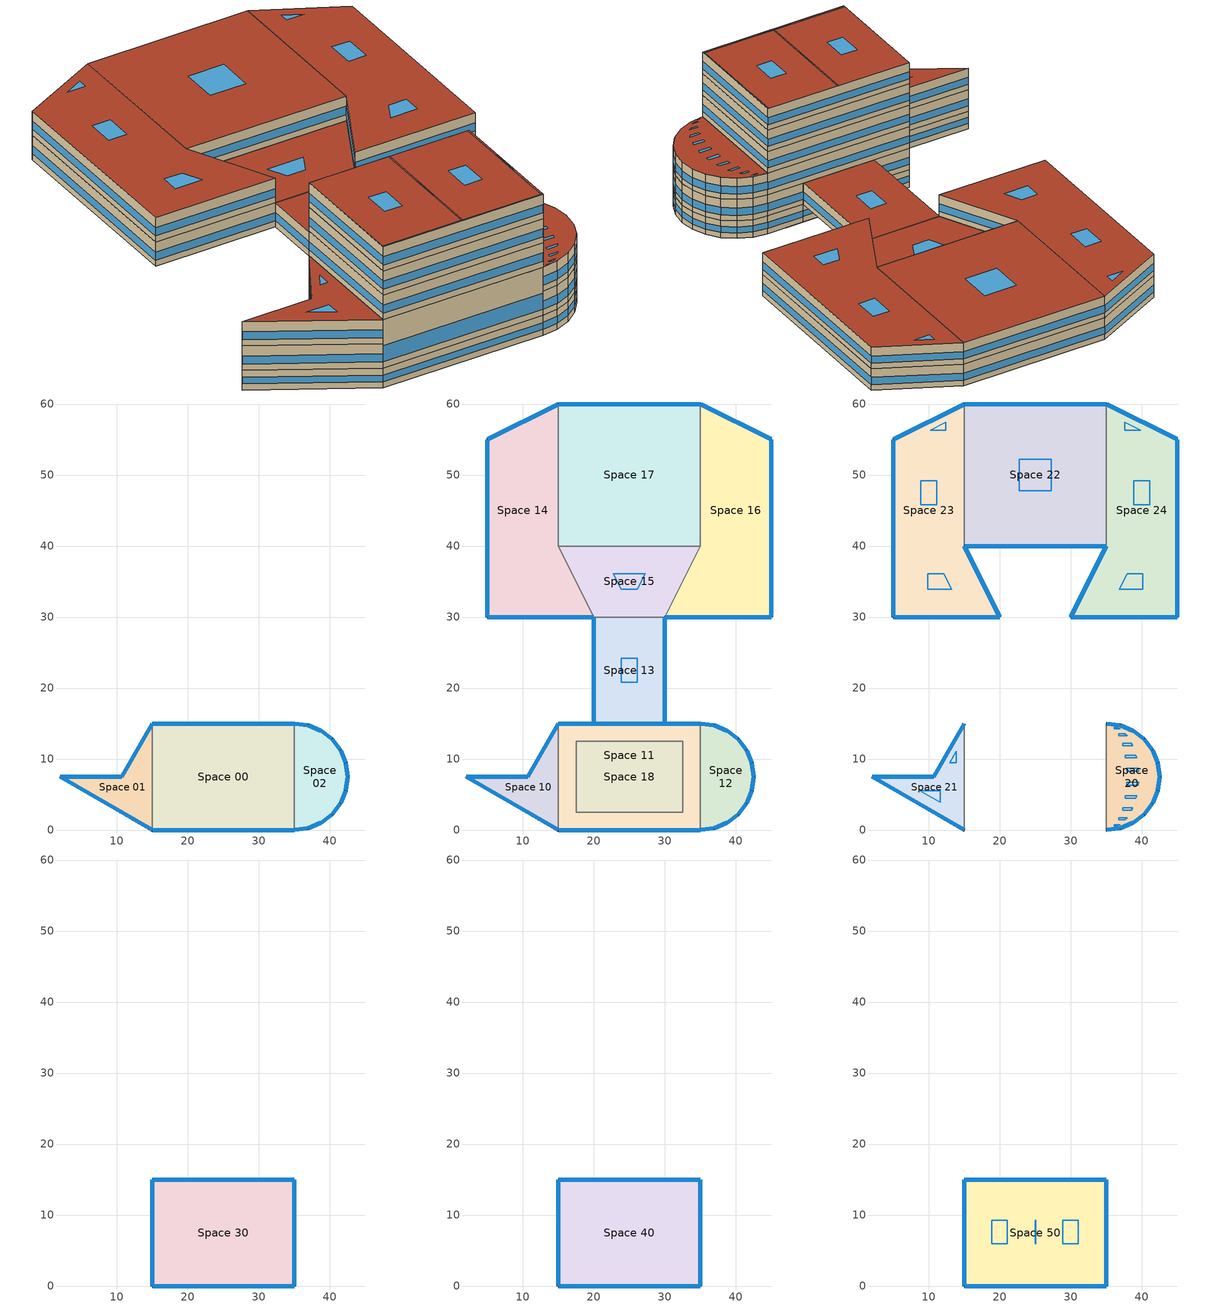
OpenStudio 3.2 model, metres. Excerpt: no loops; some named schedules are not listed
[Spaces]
Space 02
 floor ground: 35,15 36.94,14.74 38.75,14 40.3,12.8 41.5,11.25 42.24,9.44 42.5,7.5 42.24,5.56 41.5,3.75 40.3,2.2 38.75,1 36.94,0.26 35,0 z-2.5
 wall outside: 35,0 36.94,0.26 38.75,1 40.3,2.2 41.5,3.75 42.24,5.56 42.5,7.5 42.24,9.44 41.5,11.25 40.3,12.8 38.75,14 36.94,14.74 35,15 z-2.5:0
 wall to Space 00: 35,15 35,0 z-2.5:0
 window (BTAP-Ext-FixedWindow:U=0.220 SHGC=0.600): 36.96,0.27 38.73,1 / 42.23,9.46 41.5,11.23 / 40.32,2.22 41.48,3.73 / 41.48,11.27 40.32,12.78 / 42.25,5.58 42.5,7.47 / 38.73,14 36.96,14.73 / 35.03,0 36.92,0.25 / 42.5,7.53 42.25,9.42 / 41.5,3.77 42.23,5.54 / 38.77,1.02 40.28,2.18 / 40.28,12.82 38.77,13.98 / 36.92,14.75 35.03,15 z-1.74:-0.88
Space 00
 floor ground: 35,15 35,0 15,0 15,15 z-2.5
 wall outside: 15,0 35,0 / 35,15 30,15 20,15 15,15 z-2.5:0
 wall to Space 01: 15,15 15,0 z-2.5:0
 window (BTAP-Ext-FixedWindow:U=0.220 SHGC=0.600): 15.03,0 34.97,0 / 29.97,15 20.03,15 / 34.97,15 30.03,15 / 19.97,15 15.03,15 z-1.74:-0.9
Space 01
 floor ground: 15,15 15,0 2.01,7.5 10.67,7.5 z-2.5
 wall outside: 15,15 10.67,7.5 2.01,7.5 15,0 z-2.5:0
 window (BTAP-Ext-FixedWindow:U=0.220 SHGC=0.600): 2.03,7.49 14.98,0.01 / 10.64,7.5 2.04,7.5 / 14.99,14.98 10.68,7.52 z-1.74:-0.9
Space 10
 floor to Space 01: 15,15 15,0 2.01,7.5 10.67,7.5 z0
 wall outside: 15,15 10.67,7.5 2.01,7.5 15,0 z0:3.05
 wall to Space 11: 15,0 15,15 z0:3.05
 window (BTAP-Ext-FixedWindow:U=0.220 SHGC=0.600): 2.03,7.49 14.98,0.01 / 10.64,7.5 2.04,7.5 / 14.99,14.98 10.68,7.52 z0.76:1.78
Space 11
 floor to Space 18: 32.5,12.5 32.5,2.5 17.5,2.5 17.5,12.5 z3.05
 floor to Space 00: 35,2.5 35,0 15,0 15,2.5 z0; 35,15 35,12.5 15,12.5 15,15 z0; 35,12.5 35,2.5 32.5,2.5 32.5,12.5 z0; 17.5,12.5 17.5,2.5 15,2.5 15,12.5 z0; 32.5,12.5 32.5,2.5 17.5,2.5 17.5,12.5 z0
 wall outside: 15,0 35,0 z0:6.1; 35,15 15,15 z3.05:6.1; 20,15 15,15 / 35,15 30,15 z0:3.05
 wall to Space 21: 15,15 15,0 z3.05:6.1
 wall to Space 20: 35,0 35,15 z3.05:6.1
 wall to Space 12: 35,0 35,15 z0:3.05
 wall to Space 18: 32.5,2.5 17.5,2.5 17.5,12.5 32.5,12.5 32.5,2.5 z0:3.05
 wall to Space 13: 30,15 20,15 z0:3.05
 window (BTAP-Ext-FixedWindow:U=0.220 SHGC=0.600): 15.03,0 34.97,0 z0.76:2.8; 34.97,15 15.03,15 z3.81:4.83; 19.97,15 15.03,15 / 34.97,15 30.03,15 z0.76:1.79
Space 12
 floor to Space 02: 35,15 36.94,14.74 38.75,14 40.3,12.8 41.5,11.25 42.24,9.44 42.5,7.5 42.24,5.56 41.5,3.75 40.3,2.2 38.75,1 36.94,0.26 35,0 z0
 wall outside: 35,0 36.94,0.26 38.75,1 40.3,2.2 41.5,3.75 42.24,5.56 42.5,7.5 42.24,9.44 41.5,11.25 40.3,12.8 38.75,14 36.94,14.74 35,15 z0:3.05
 window (BTAP-Ext-FixedWindow:U=0.220 SHGC=0.600): 36.92,14.75 35.03,15 / 38.73,14 36.96,14.73 / 40.28,12.82 38.77,13.98 / 41.48,11.27 40.32,12.78 / 42.23,9.46 41.5,11.23 / 42.5,7.53 42.25,9.42 / 42.25,5.58 42.5,7.47 / 41.5,3.77 42.23,5.54 / 40.32,2.22 41.48,3.73 / 38.77,1.02 40.28,2.18 / 36.96,0.27 38.73,1 / 35.03,0 36.92,0.25 z0.76:1.8
Space 13
 floor ground: 30,30 30,15 20,15 20,30 z0
 wall outside: 30,15 30,30 / 20,30 20,15 z0:3.05
 wall to Space 15: 30,30 20,30 z0:3.05
 window (BTAP-Ext-FixedWindow:U=0.220 SHGC=0.600): 30,15.03 30,29.97 / 20,29.97 20,15.03 z0.76:1.78
 roof outside: 30,15 30,30 20,30 20,15 z3.05
 skylight (BTAP-Ext-Skylights:U=0.220 SHGC=0.600): 26.12,20.82 26.12,24.18 23.88,24.18 23.88,20.82 z3.05
Space 14
 floor ground: 15,60 15,40 20,30 5,30 5,55 z0
 wall outside: 15,60 5,55 5,30 20,30 z0:3.05
 wall to Space 17: 15,40 15,60 z0:3.05
 wall to Space 15: 20,30 15,40 z0:3.05
 window (BTAP-Ext-FixedWindow:U=0.220 SHGC=0.600): 5,54.97 5,30.03 / 14.98,59.99 5.02,55.01 / 5.03,30 19.97,30 z0.76:1.78
Space 15
 floor ground: 35,40 30,30 20,30 15,40 z0
 wall to Space 16: 30,30 35,40 z0:3.05
 wall to Space 17: 35,40 15,40 z0:3.05
 roof outside: 30,30 35,40 15,40 20,30 z3.05
 skylight (BTAP-Ext-Skylights:U=0.220 SHGC=0.600): 26.12,33.88 27.24,36.12 22.76,36.12 23.88,33.88 z3.05
Space 16
 floor ground: 35,60 45,55 45,30 30,30 35,40 z0
 wall outside: 30,30 45,30 45,55 35,60 z0:3.05
 wall to Space 17: 35,60 35,40 z0:3.05
 window (BTAP-Ext-FixedWindow:U=0.220 SHGC=0.600): 44.98,55.01 35.02,59.99 / 45,30.03 45,54.97 / 30.03,30 44.97,30 z0.76:1.78
Space 17
 floor ground: 35,60 35,40 15,40 15,60 z0
 wall outside: 35,60 15,60 z0:3.05
 window (BTAP-Ext-FixedWindow:U=0.220 SHGC=0.600): 34.97,60 15.03,60 z0.76:1.78
Space 18
 floor ground: 32.5,12.5 32.5,2.5 17.5,2.5 17.5,12.5 z0
Space 20
 floor to Space 12: 35,15 36.94,14.74 38.75,14 40.3,12.8 41.5,11.25 42.24,9.44 42.5,7.5 42.24,5.56 41.5,3.75 40.3,2.2 38.75,1 36.94,0.26 35,0 z3.05
 wall outside: 35,0 36.94,0.26 38.75,1 40.3,2.2 41.5,3.75 42.24,5.56 42.5,7.5 42.24,9.44 41.5,11.25 40.3,12.8 38.75,14 36.94,14.74 35,15 z3.05:6.1
 window (BTAP-Ext-FixedWindow:U=0.220 SHGC=0.600): 40.28,12.82 38.77,13.98 / 36.96,0.27 38.73,1 / 42.23,9.46 41.5,11.23 / 40.32,2.22 41.48,3.73 / 38.77,1.02 40.28,2.18 / 35.03,0 36.92,0.25 / 41.48,11.27 40.32,12.78 / 36.92,14.75 35.03,15 / 38.73,14 36.96,14.73 / 42.25,5.58 42.5,7.47 / 42.5,7.53 42.25,9.42 / 41.5,3.77 42.23,5.54 z3.81:4.85
 roof outside: 35,0 36.94,0.26 38.75,1 40.3,2.2 41.5,3.75 42.24,5.56 42.5,7.5 42.24,9.44 41.5,11.25 40.3,12.8 38.75,14 36.94,14.74 35,15 z6.1
 skylight (BTAP-Ext-Skylights:U=0.220 SHGC=0.600): 35.94,0.19 35.5,0.19 35.5,0.13 z6.1; 36.94,0.71 36.1,0.71 36.1,0.55 36.54,0.55 z6.1; 37.94,1.73 36.76,1.73 36.76,1.47 37.6,1.47 z6.1; 38.74,3.15 37.29,3.15 37.29,2.8 38.48,2.8 z6.1; 39.29,4.86 37.67,4.86 37.67,4.45 39.12,4.45 z6.1; 39.54,6.75 37.86,6.75 37.86,6.31 39.48,6.31 z6.1; 39.48,8.69 37.86,8.69 37.86,8.25 39.54,8.25 z6.1; 39.12,10.55 37.67,10.55 37.67,10.14 39.29,10.14 z6.1; 38.48,12.2 37.29,12.2 37.29,11.85 38.74,11.85 z6.1; 37.6,13.53 36.76,13.53 36.76,13.27 37.94,13.27 z6.1; 36.54,14.45 36.1,14.45 36.1,14.29 36.94,14.29 z6.1; 35.5,14.87 35.5,14.81 35.94,14.81 z6.1
Space 22
 floor to Space 17: 35,60 35,40 15,40 15,60 z3.05
 wall outside: 15,40 35,40 / 35,60 15,60 z3.05:6.1
 wall to Space 23: 15,60 15,40 z3.05:6.1
 wall to Space 24: 35,40 35,60 z3.05:6.1
 window (BTAP-Ext-FixedWindow:U=0.220 SHGC=0.600): 15.03,40 34.97,40 / 34.97,60 15.03,60 z3.81:4.83
 roof outside: 35,40 35,60 15,60 15,40 z6.1
 skylight (BTAP-Ext-Skylights:U=0.220 SHGC=0.600): 27.24,47.76 27.24,52.24 22.76,52.24 22.76,47.76 z6.1
Space 23
 floor to Space 14: 15,60 15,40 20,30 5,30 5,55 z3.05
 wall outside: 15,60 5,55 5,30 20,30 15,40 z3.05:6.1
 window (BTAP-Ext-FixedWindow:U=0.220 SHGC=0.600): 5,54.97 5,30.03 / 14.98,59.99 5.02,55.01 / 5.03,30 19.97,30 / 19.99,30.02 15.01,39.98 z3.81:4.83
 roof outside: 20,30 15,40 15,60 5,55 5,30 z6.1
 skylight (BTAP-Ext-Skylights:U=0.220 SHGC=0.600): 12.09,36.12 9.85,36.12 9.85,33.88 13.21,33.88 z6.1; 11.12,49.18 8.88,49.18 8.88,45.82 11.12,45.82 z6.1; 12.41,57.41 10.18,56.29 12.41,56.29 z6.1
Space 24
 floor to Space 16: 35,60 45,55 45,30 30,30 35,40 z3.05
 wall outside: 35,40 30,30 45,30 45,55 35,60 z3.05:6.1
 window (BTAP-Ext-FixedWindow:U=0.220 SHGC=0.600): 34.99,39.98 30.01,30.02 / 44.98,55.01 35.02,59.99 / 45,30.03 45,54.97 / 30.03,30 44.97,30 z3.81:4.83
 roof outside: 45,30 45,55 35,60 35,40 30,30 z6.1
 skylight (BTAP-Ext-Skylights:U=0.220 SHGC=0.600): 40.15,36.12 37.91,36.12 36.79,33.88 40.15,33.88 z6.1; 41.12,49.18 38.88,49.18 38.88,45.82 41.12,45.82 z6.1; 37.59,57.41 37.59,56.29 39.82,56.29 z6.1
Space 21
 floor to Space 10: 15,15 15,0 2.01,7.5 10.67,7.5 z3.05
 wall outside: 15,15 10.67,7.5 2.01,7.5 15,0 z3.05:6.1
 window (BTAP-Ext-FixedWindow:U=0.220 SHGC=0.600): 14.99,14.98 10.68,7.52 / 10.64,7.5 2.04,7.5 / 2.03,7.49 14.98,0.01 z3.81:4.83
 roof outside: 15,0 15,15 10.67,7.5 2.01,7.5 z6.1
 skylight (BTAP-Ext-Skylights:U=0.220 SHGC=0.600): 11.64,5.56 8.73,5.56 11.64,3.88 z6.1; 13.88,11.12 12.91,9.44 13.88,9.44 z6.1
Space 30
 floor to Space 11: 35,15 35,0 15,0 15,15 z6.1
 wall outside: 15,0 35,0 35,15 15,15 15,0 z6.1:9.15
 window (BTAP-Ext-FixedWindow:U=0.220 SHGC=0.600): 15.03,0 34.97,0 / 34.97,15 15.03,15 / 15,14.97 15,0.03 / 35,0.03 35,14.97 z6.86:7.88
Space 40
 floor to Space 30: 35,15 35,0 15,0 15,15 z9.15
 wall outside: 35,15 15,15 15,0 35,0 35,15 z9.15:12.2
 window (BTAP-Ext-FixedWindow:U=0.220 SHGC=0.600): 34.97,15 15.03,15 / 15,14.97 15,0.03 / 35,0.03 35,14.97 / 15.03,0 34.97,0 z9.91:10.93
Space 50
 floor to Space 40: 35,15 35,0 15,0 15,15 z12.2
 wall outside: 35,15 15,15 15,0 35,0 35,15 z12.2:15.25
 window (BTAP-Ext-FixedWindow:U=0.220 SHGC=0.600): 35,0.03 35,14.97 / 15.03,0 34.97,0 / 34.97,15 15.03,15 / 15,14.97 15,0.03 z12.96:13.98
 roof outside: 35,0 35,15 34.8,15 34.8,0.2 z15.25; 35,0 34.8,0.2 15,0.2 15,0 z15.25; 24.9,0.2 24.9,15 15,15 15,0.2 z15.25; 34.8,0.2 34.8,15 25.1,15 25.1,0.2 z15.25; 25.1,0.2 25.1,15 24.9,15 24.9,0.2 z15.25
 skylight (BTAP-Ext-Skylights:U=0.220 SHGC=0.600): 27.2,0.08 27.15,0.12 22.73,0.12 22.73,0.08 z15.25; 21.06,5.95 21.06,9.25 18.84,9.25 18.84,5.95 z15.25; 31.03,5.95 31.03,9.25 28.87,9.25 28.87,5.95 z15.25; 25.02,5.95 25.02,9.25 24.98,9.25 24.98,5.95 z15.25; 34.95,0.15 34.9,0.15 34.95,0.1 z15.25; 34.92,9.25 34.88,9.25 34.88,5.95 34.92,5.95 z15.25
[Building]
EdgeCaseGeometry: Default Construction Set=BTAP-Mass at hdd = 5000.0; Standards Number of Stories=6; Standards Number of Above Ground Stories=5; Standards Template=NECB2011
[Site]
Calgary Intl AP_AB_CAN: Latitude {deg}=51.114; Longitude {deg}=-114.02; Time Zone {hr}=-7; Elevation {m}=1084.1
[ClimateZones]
Climate Zone Institution Name 1=ASHRAE; Climate Zone Document Name 1=ANSI/ASHRAE Standard 169; Climate Zone Document Year 1=2006; Climate Zone Institution Name 2=CEC; Climate Zone Document Name 2=California Climate Zone Descriptions; Climate Zone Document Year 2=1995
[Site:WaterMainsTemperature]
Calculation Method=Correlation; Annual Average Outdoor Air Temperature {C}=5; Maximum Difference In Monthly Average Outdoor Air Temperatures {deltaC}=23.3
[SizingPeriod:DesignDay] Barometric Pressure {Pa}=88961; Sky Clearness=0; Rain Indicator=0; Snow Indicator=0; Day of Month=21; Daylight Saving Time Indicator=0; Humidity Indicating Type=Wetbulb; Dry-Bulb Temperature Range Modifier Type=DefaultMultipliers
Name | Maximum Dry-Bulb Temperature {C} | Daily Dry-Bulb Temperature Range {deltaC} | Humidity Indicating Conditions at Maximum Dry-Bulb | Wind Speed {m/s} | Wind Direction {deg} | Month | Day Type | Solar Model Indicator | ASHRAE Taub | ASHRAE Taud
Calgary Intl AP Ann Clg .4% Condns DB=>MWB | 28.5 | 12.1 | 16.1 | 4.5 | 160 | 7 | SummerDesignDay | ASHRAETau | 0.339 | 2.421
Calgary Intl AP Ann Htg 99.6% Condns DB | -28.5 | 0 | -28.5 | 2.9 | 200 | 1 | WinterDesignDay | ASHRAEClearSky
[Site:GroundTemperature:BuildingSurface]
19.527, 19.502, 19.536, 19.598, 20.002, 21.64, 22.225, 22.375, 21.449, 20.121, 19.802, 19.633
[Material:NoMass] Roughness=Smooth; Thermal Absorptance=0.9; Solar Absorptance=0.7
Name | Thermal Resistance {m2-K/W} | Visible Absorptance
Typical Carpet Pad; Typical Carpet Pad 1 | 0.21648 | 0.8
Typical Insulation 1 | 5.91238 | 0.7
Typical Insulation 2 | 4.49096 | 0.7
Typical Insulation 3 | 6.17282 | 0.7
Typical Carpet Pad 2 | 1.25503 | 0.8
Typical Carpet Pad 3; Typical Carpet Pad 4 | 3.45515 | 0.8
Typical Insulation 4 | 0.454528 | 0.7
Typical Insulation 5 | 0.454545 | 0.7
[Material]
Name | Roughness | Thickness {m} | Conductivity {W/m-K} | Density {kg/m3} | Specific Heat {J/kg-K} | Thermal Absorptance | Solar Absorptance | Visible Absorptance
G05 25mm wood | MediumSmooth | 0.0254 | 0.15 | 608 | 1630 | 0.9 | 0.5 | 0.5
100mm Normalweight concrete floor 1 | MediumSmooth | 0.1016 | 2.31 | 2322 | 832
G01 13mm gypsum board 1 | Smooth | 0.0127 | 0.16 | 800 | 1090 | 0.9 | 0.7 | 0.5
4 in. Normalweight Concrete Floor 1 | MediumRough | 0.1016 | 2.31 | 2322 | 832 | 0.9 | 0.7 | 0.7
1IN Stucco 1 | Smooth | 0.0253 | 0.6918 | 1858 | 837 | 0.9 | 0.7 | 0.92
8IN CONCRETE HW RefBldg 1 | Rough | 0.2032 | 1.311 | 2240 | 836.8 | 0.9 | 0.7 | 0.7
1/2IN Gypsum 1 | Smooth | 0.0127 | 0.16 | 784.9 | 830 | 0.9 | 0.4 | 0.4
Metal Roof Surface 1; F08 Metal surface 1 | Smooth | 0.0008 | 45.28 | 7824 | 500 | 0.9 | 0.7 | 0.7
6 in. Normalweight Concrete Floor 1; 6 in. Normalweight Concrete Floor 2; 6 in. Normalweight Concrete Floor 3 | MediumRough | 0.1524 | 2.31 | 2322 | 832 | 0.9 | 0.7 | 0.7
[Construction]
BTAP-Int-Partition; BTAP-Int-Door: G05 25mm wood
BTAP-Int-Floor: 100mm Normalweight concrete floor 1, Typical Carpet Pad
BTAP-Int-Wall: G01 13mm gypsum board 1, G01 13mm gypsum board 1
BTAP-Int-Ceiling: Typical Carpet Pad, 100mm Normalweight concrete floor 1
BTAP-Int-Window: SimpleGlazing
BTAP-Ext-Floor-Mass:U-0.162: Typical Insulation 1, 4 in. Normalweight Concrete Floor 1, Typical Carpet Pad 1
BTAP-Ext-Wall-Mass:U-0.21: 1IN Stucco 1, 8IN CONCRETE HW RefBldg 1, Typical Insulation 2, 1/2IN Gypsum 1
BTAP-Ext-Roof-Metal:U-0.162: Metal Roof Surface 1, Typical Insulation 3
BTAP-Grnd-Floor-Mass:U-0.757: 6 in. Normalweight Concrete Floor 1, Typical Carpet Pad 2
BTAP-Grnd-Wall-Mass:U-0.284: 6 in. Normalweight Concrete Floor 2, Typical Carpet Pad 3
BTAP-Grnd-Roof-Mass:U-0.284: 6 in. Normalweight Concrete Floor 3, Typical Carpet Pad 4
BTAP-Ext-FixedWindow:U=0.220 SHGC=0.600; BTAP-Ext-GlassDoors:U=0.220 SHGC=0.600; BTAP-Ext-Skylights:U=0.220 SHGC=0.600; BTAP-Ext-DaylightDomes:U=0.220 SHGC=0.600; BTAP-Ext-DaylightDiffuser:U=0.220 SHGC=0.600: SimpleGlazing:U=0.220 SHGC=0.600
BTAP-Ext-Door:U-2.2: F08 Metal surface 1, Typical Insulation 4
BTAP-Ext-OverHeadDoor:U-2.2: Typical Insulation 5
[DefaultConstructionSet]
BTAP-Mass at hdd = 5000.0: Default Exterior Surface Constructions=BTAP-Mass at hdd = 5000.0; Default Interior Surface Constructions=Default Surface Constructions 2; Default Ground Contact Surface Constructions=BTAP-Mass at hdd = 5000.0 1; Default Exterior SubSurface Constructions=BTAP-Mass at hdd = 5000.0; Default Interior SubSurface Constructions=Default Sub Surface Constructions 2; Interior Partition Construction=BTAP-Int-Partition
[DefaultSurfaceConstructions]
Name | Floor Construction | Wall Construction | Roof Ceiling Construction
Default Surface Constructions 2 | BTAP-Int-Floor | BTAP-Int-Wall | BTAP-Int-Ceiling
BTAP-Mass at hdd = 5000.0 | BTAP-Ext-Floor-Mass:U-0.162 | BTAP-Ext-Wall-Mass:U-0.21 | BTAP-Ext-Roof-Metal:U-0.162
BTAP-Mass at hdd = 5000.0 1 | BTAP-Grnd-Floor-Mass:U-0.757 | BTAP-Grnd-Wall-Mass:U-0.284 | BTAP-Grnd-Roof-Mass:U-0.284
[DefaultSubSurfaceConstructions]
Name | Fixed Window Construction | Operable Window Construction | Door Construction | Glass Door Construction | Overhead Door Construction | Skylight Construction | Tubular Daylight Dome Construction | Tubular Daylight Diffuser Construction
Default Sub Surface Constructions 2 | BTAP-Int-Window | BTAP-Int-Window | BTAP-Int-Door
BTAP-Mass at hdd = 5000.0 | BTAP-Ext-FixedWindow:U=0.220 SHGC=0.600 | BTAP-Ext-FixedWindow:U=0.220 SHGC=0.600 | BTAP-Ext-Door:U-2.2 | BTAP-Ext-GlassDoors:U=0.220 SHGC=0.600 | BTAP-Ext-OverHeadDoor:U-2.2 | BTAP-Ext-Skylights:U=0.220 SHGC=0.600 | BTAP-Ext-DaylightDomes:U=0.220 SHGC=0.600 | BTAP-Ext-DaylightDiffuser:U=0.220 SHGC=0.600
[WindowMaterial:SimpleGlazingSystem] U-Factor {W/m2-K}=2.2; Solar Heat Gain Coefficient=0.6; Visible Transmittance=0.21
SimpleGlazing; SimpleGlazing:U=0.220 SHGC=0.600
[DefaultScheduleSet] People Activity Level Schedule=NECB-Activity; Infiltration Schedule=Always On
Name | Number of People Schedule | Lighting Schedule | Electric Equipment Schedule
Space Function Audience - motion picture Schedule Set; Space Function Convention centre - exhibit Schedule Set; Space Function Corr. < 2.4m wide-sch-C Schedule Set; Space Function Electrical/Mechanical-sch-C Schedule Set; Space Function Hospital - exam Schedule Set; Space Function Hospital - pharmacy Schedule Set; Space Function Hospital corr. >= 2.4m-sch-C Schedule Set; Space Function Lobby - other Schedule Set; Space Function Locker room-sch-C Schedule Set; Space Function Mfg - corr. < 2.4m-sch-C Schedule Set; Space Function Stairway-sch-C Schedule Set | NECB-C-Occupancy | NECB-C-Lighting | NECB-C-Electric-Equipment
Space Function Hospital - lounge/recreation Schedule Set; Space Function Hotel/Motel - dining Schedule Set | NECB-B-Occupancy | NECB-B-Lighting | NECB-B-Electric-Equipment
Space Function Hospital - operating room Schedule Set; Space Function Hotel/Motel - lobby Schedule Set; Space Function Parking garage space Schedule Set; Space Function Transp. baggage Schedule Set | NECB-H-Occupancy | NECB-H-Lighting | NECB-H-Electric-Equipment
Space Function Mfg - bay H < 7.5m Schedule Set; Space Function Mfg - equipment Schedule Set; Space Function Post office sorting Schedule Set | NECB-A-Occupancy | NECB-A-Lighting | NECB-A-Electric-Equipment
[Lights:Definition] Design Level Calculation Method=Watts/Area; Fraction Radiant=0.5; Fraction Visible=0.2
Name | Watts per Space Floor Area {W/m2}
Space Function Audience - motion picture Lights Definition; Space Function Hospital - pharmacy Lights Definition | 12.2999
Space Function Convention centre - exhibit Lights Definition | 15.5999
Space Function Corr. < 2.4m wide-sch-C Lights Definition | 8.39993
Space Function Electrical/Mechanical-sch-C Lights Definition; Space Function Mfg - equipment Lights Definition | 13.2999
Space Function Hospital - exam Lights Definition | 17.8999
Space Function Hospital - lounge/recreation Lights Definition | 11.4999
Space Function Hospital - operating room Lights Definition | 20.2998
Space Function Hospital corr. >= 2.4m-sch-C Lights Definition | 9.59992
Space Function Hotel/Motel - dining Lights Definition | 8.79993
Space Function Hotel/Motel - lobby Lights Definition | 11.3999
Space Function Lobby - other Lights Definition | 9.69992
Space Function Locker room-sch-C Lights Definition | 8.81993
Space Function Mfg - bay H < 7.5m Lights Definition | 12.7999
Space Function Mfg - corr. < 2.4m-sch-C Lights Definition | 5.49995
Space Function Parking garage space Lights Definition | 1.99998
Space Function Post office sorting Lights Definition | 10.0999
Space Function Stairway-sch-C Lights Definition | 7.39994
Space Function Transp. baggage Lights Definition | 8.19993
[DesignSpecification:OutdoorAir] Outdoor Air Method=Sum
Name | Outdoor Air Flow per Person {m3/s-person} | Outdoor Air Flow per Floor Area {m3/s-m2}
Space Function Audience - motion picture Ventilation | 0.0571519
Space Function Convention centre - exhibit Ventilation | 0.0457215
Space Function Corr. < 2.4m wide-sch-C Ventilation; Space Function Electrical/Mechanical-sch-C Ventilation; Space Function Stairway-sch-C Ventilation |  | 0.000254
Space Function Hospital - exam Ventilation; Space Function Hospital - pharmacy Ventilation | 0.0304482
Space Function Hospital - lounge/recreation Ventilation | 0.091443
Space Function Hospital - operating room Ventilation | 0.0608964
Space Function Hospital corr. >= 2.4m-sch-C Ventilation |  | 0.000508
Space Function Hotel/Motel - dining Ventilation | 0.0711223
Space Function Hotel/Motel - lobby Ventilation | 0.0228607
Space Function Lobby - other Ventilation | 0.152405
Space Function Locker room-sch-C Ventilation |  | 0.00254
Space Function Mfg - bay H < 7.5m Ventilation; Space Function Mfg - corr. < 2.4m-sch-C Ventilation; Space Function Mfg - equipment Ventilation; Space Function Parking garage space Ventilation |  | 0.00762
Space Function Post office sorting Ventilation | 0.0761206
Space Function Transp. baggage Ventilation | 0.152241
[People:Definition] Number of People Calculation Method=People/Area; Fraction Radiant=0.3
Name | People per Space Floor Area {person/m2}
Space Function Audience - motion picture People Definition; Space Function Convention centre - exhibit People Definition | 0.199993
Space Function Corr. < 2.4m wide-sch-C People Definition; Space Function Hospital corr. >= 2.4m-sch-C People Definition; Space Function Mfg - corr. < 2.4m-sch-C People Definition | 0.0100104
Space Function Electrical/Mechanical-sch-C People Definition; Space Function Stairway-sch-C People Definition | 0.0049514
Space Function Hospital - exam People Definition; Space Function Hospital - operating room People Definition; Space Function Hospital - pharmacy People Definition; Space Function Post office sorting People Definition; Space Function Transp. baggage People Definition | 0.0500522
Space Function Hospital - lounge/recreation People Definition; Space Function Hotel/Motel - dining People Definition; Space Function Hotel/Motel - lobby People Definition; Space Function Lobby - other People Definition; Space Function Locker room-sch-C People Definition | 0.0999967
Space Function Mfg - bay H < 7.5m People Definition; Space Function Mfg - equipment People Definition | 0.0333681
Space Function Parking garage space People Definition | 0.000968752
[ElectricEquipment:Definition] Design Level Calculation Method=Watts/Area; Fraction Radiant=0.5
Name | Watts per Space Floor Area {W/m2}
Space Function Audience - motion picture Elec Equip Definition; Space Function Convention centre - exhibit Elec Equip Definition; Space Function Hospital - pharmacy Elec Equip Definition; Space Function Hotel/Motel - lobby Elec Equip Definition; Space Function Locker room-sch-C Elec Equip Definition; Space Function Transp. baggage Elec Equip Definition | 2.49998
Space Function Electrical/Mechanical-sch-C Elec Equip Definition; Space Function Hospital - lounge/recreation Elec Equip Definition; Space Function Hotel/Motel - dining Elec Equip Definition; Space Function Lobby - other Elec Equip Definition | 0.999992
Space Function Hospital - exam Elec Equip Definition; Space Function Hospital - operating room Elec Equip Definition; Space Function Mfg - bay H < 7.5m Elec Equip Definition; Space Function Mfg - equipment Elec Equip Definition | 9.99992
Space Function Post office sorting Elec Equip Definition | 7.49994
[ShadingControl]
Shading Control 1: Shading Type=InteriorBlind; Multiple Surface Control Type=Sequential
[BuildingStory]
Name | Nominal Z Coordinate {m} | Nominal Floor to Floor Height {m}
Building Story 1 | 0 | 3.05
Building Story 0 | -2.5 | 2.5
Building Story 2 | 3.05 | 3.05
Building Story 3 | 6.1 | 3.05
Building Story 4 | 9.15 | 3.05
Building Story 5 | 12.2 | 3.05
[Space]
Name | Space Type | Building Story | Thermal Zone
Space 10 | Space Function Stairway-sch-C | Building Story 1 | WILD_ST=Stairway-sch-A_FL=Building Story 1_SCH=C
Space 11 | Space Function Transp. baggage | Building Story 1 | ALL_ST=Transp. baggage_FL=Building Story 1_SCH=H
Space 12 | Space Function Hospital - operating room | Building Story 1 | ALL_ST=Hospital - operating room_FL=Building Story 1_SCH=H
Space 13 | Space Function Corr. < 2.4m wide-sch-C | Building Story 1 | WILD_ST=Corr. < 2.4m wide-sch-H_FL=Building Story 1_SCH=C
Space 14 | Space Function Hotel/Motel - dining | Building Story 1 | ALL_ST=Hotel/Motel - dining_FL=Building Story 1_SCH=B
Space 15 | Space Function Audience - motion picture | Building Story 1 | ALL_ST=Audience - motion picture_FL=Building Story 1_SCH=C
Space 16 | Space Function Electrical/Mechanical-sch-C | Building Story 1 | WILD_ST=Electrical/Mechanical-sch-C_FL=Building Story 1_SCH=C
Space 17 | Space Function Post office sorting | Building Story 1 | ALL_ST=Post office sorting_FL=Building Story 1_SCH=A
Space 20 | Space Function Hospital - lounge/recreation | Building Story 2 | ALL_ST=Hospital - lounge/recreation_FL=Building Story 2_SCH=B
Space 30 | Space Function Mfg - equipment | Building Story 3 | ALL_ST=Mfg - equipment_FL=Building Story 3_SCH=A
Space 40 | Space Function Hospital - pharmacy | Building Story 4 | ALL_ST=Hospital - pharmacy_FL=Building Story 4_SCH=C
Space 50 | Space Function Mfg - corr. < 2.4m-sch-C | Building Story 5 | WILD_ST=Mfg - corr. < 2.4m-sch-G_FL=Building Story 5_SCH=C
Space 22 | Space Function Locker room-sch-C | Building Story 2 | WET_ST=Locker room-sch-I_FL=Building Story 2_SCHC
Space 23 | Space Function Hotel/Motel - lobby | Building Story 2 | ALL_ST=Hotel/Motel - lobby_FL=Building Story 2_SCH=H
Space 24 | Space Function Convention centre - exhibit | Building Story 2 | ALL_ST=Convention centre - exhibit_FL=Building Story 2_SCH=C
Space 02 | Space Function Hospital corr. >= 2.4m-sch-C | Building Story 0 | WILD_ST=Hospital corr. >= 2.4m-sch-A_FL=Building Story 0_SCH=C
Space 00 | Space Function Lobby - other | Building Story 0 | ALL_ST=Lobby - other_FL=Building Story 0_SCH=C
Space 01 | Space Function Parking garage space | Building Story 0 | ALL_ST=Parking garage space_FL=Building Story 0_SCH=H
Space 21 | Space Function Mfg - bay H < 7.5m | Building Story 2 | ALL_ST=Mfg - bay H < 7.5m_FL=Building Story 2_SCH=A
Space 18 | Space Function Hospital - exam | Building Story 1 | ALL_ST=Hospital - exam_FL=Building Story 1_SCH=C
[SpaceType] Standards Template=NECB2011; Standards Building Type=Space Function
Name | Default Schedule Set | Design Specification Outdoor Air Object | Standards Space Type
Space Function Audience - motion picture | Space Function Audience - motion picture Schedule Set | Space Function Audience - motion picture Ventilation | Audience - motion picture
Space Function Convention centre - exhibit | Space Function Convention centre - exhibit Schedule Set | Space Function Convention centre - exhibit Ventilation | Convention centre - exhibit
Space Function Corr. < 2.4m wide-sch-C | Space Function Corr. < 2.4m wide-sch-C Schedule Set | Space Function Corr. < 2.4m wide-sch-C Ventilation | Corr. < 2.4m wide-sch-C
Space Function Electrical/Mechanical-sch-C | Space Function Electrical/Mechanical-sch-C Schedule Set | Space Function Electrical/Mechanical-sch-C Ventilation | Electrical/Mechanical-sch-C
Space Function Hospital - exam | Space Function Hospital - exam Schedule Set | Space Function Hospital - exam Ventilation | Hospital - exam
Space Function Hospital - lounge/recreation | Space Function Hospital - lounge/recreation Schedule Set | Space Function Hospital - lounge/recreation Ventilation | Hospital - lounge/recreation
Space Function Hospital - operating room | Space Function Hospital - operating room Schedule Set | Space Function Hospital - operating room Ventilation | Hospital - operating room
Space Function Hospital - pharmacy | Space Function Hospital - pharmacy Schedule Set | Space Function Hospital - pharmacy Ventilation | Hospital - pharmacy
Space Function Hospital corr. >= 2.4m-sch-C | Space Function Hospital corr. >= 2.4m-sch-C Schedule Set | Space Function Hospital corr. >= 2.4m-sch-C Ventilation | Hospital corr. >= 2.4m-sch-C
Space Function Hotel/Motel - dining | Space Function Hotel/Motel - dining Schedule Set | Space Function Hotel/Motel - dining Ventilation | Hotel/Motel - dining
Space Function Hotel/Motel - lobby | Space Function Hotel/Motel - lobby Schedule Set | Space Function Hotel/Motel - lobby Ventilation | Hotel/Motel - lobby
Space Function Lobby - other | Space Function Lobby - other Schedule Set | Space Function Lobby - other Ventilation | Lobby - other
Space Function Locker room-sch-C | Space Function Locker room-sch-C Schedule Set | Space Function Locker room-sch-C Ventilation | Locker room-sch-C
Space Function Mfg - bay H < 7.5m | Space Function Mfg - bay H < 7.5m Schedule Set | Space Function Mfg - bay H < 7.5m Ventilation | Mfg - bay H < 7.5m
Space Function Mfg - corr. < 2.4m-sch-C | Space Function Mfg - corr. < 2.4m-sch-C Schedule Set | Space Function Mfg - corr. < 2.4m-sch-C Ventilation | Mfg - corr. < 2.4m-sch-C
Space Function Mfg - equipment | Space Function Mfg - equipment Schedule Set | Space Function Mfg - equipment Ventilation | Mfg - equipment
Space Function Parking garage space | Space Function Parking garage space Schedule Set | Space Function Parking garage space Ventilation | Parking garage space
Space Function Post office sorting | Space Function Post office sorting Schedule Set | Space Function Post office sorting Ventilation | Post office sorting
Space Function Stairway-sch-C | Space Function Stairway-sch-C Schedule Set | Space Function Stairway-sch-C Ventilation | Stairway-sch-C
Space Function Transp. baggage | Space Function Transp. baggage Schedule Set | Space Function Transp. baggage Ventilation | Transp. baggage
[ThermostatSetpoint:DualSetpoint]
Name | Heating Setpoint Temperature Schedule | Cooling Setpoint Temperature Schedule
Space Function Locker room-sch-C Thermostat 1; Space Function Hospital - exam Thermostat 3; Space Function Audience - motion picture Thermostat 3; Space Function Lobby - other Thermostat 3; Space Function Hospital - pharmacy Thermostat 3; Space Function Convention centre - exhibit Thermostat 3; Space Function Hospital corr. >= 2.4m-sch-C Thermostat 1; Space Function Corr. < 2.4m wide-sch-C Thermostat 1; Space Function Electrical/Mechanical-sch-C Thermostat 3; Space Function Mfg - corr. < 2.4m-sch-C Thermostat 1; Space Function Stairway-sch-C Thermostat 1 | NECB-C-Thermostat Setpoint-Heating | NECB-C-Thermostat Setpoint-Cooling
Space Function Mfg - bay H < 7.5m Thermostat 3; Space Function Post office sorting Thermostat 3; Space Function Mfg - equipment Thermostat 3 | NECB-A-Thermostat Setpoint-Heating | NECB-A-Thermostat Setpoint-Cooling
Space Function Hospital - operating room Thermostat 3; Space Function Parking garage space Thermostat 3; Space Function Transp. baggage Thermostat 3; Space Function Hotel/Motel - lobby Thermostat 3 | NECB-H-Thermostat Setpoint-Heating | NECB-H-Thermostat Setpoint-Cooling
Space Function Hotel/Motel - dining Thermostat 3; Space Function Hospital - lounge/recreation Thermostat 3 | NECB-B-Thermostat Setpoint-Heating | NECB-B-Thermostat Setpoint-Cooling
[People] Work Efficiency Schedule=Work Efficiency Schedule; Clothing Insulation Schedule=Clothing Schedule; Air Velocity Schedule=Air Velocity Schedule; Multiplier=1
Name | People Definition | Space or SpaceType
Space Function Audience - motion picture People | Space Function Audience - motion picture People Definition | Space Function Audience - motion picture
Space Function Convention centre - exhibit People | Space Function Convention centre - exhibit People Definition | Space Function Convention centre - exhibit
Space Function Corr. < 2.4m wide-sch-C People | Space Function Corr. < 2.4m wide-sch-C People Definition | Space Function Corr. < 2.4m wide-sch-C
Space Function Electrical/Mechanical-sch-C People | Space Function Electrical/Mechanical-sch-C People Definition | Space Function Electrical/Mechanical-sch-C
Space Function Hospital - exam People | Space Function Hospital - exam People Definition | Space Function Hospital - exam
Space Function Hospital - lounge/recreation People | Space Function Hospital - lounge/recreation People Definition | Space Function Hospital - lounge/recreation
Space Function Hospital - operating room People | Space Function Hospital - operating room People Definition | Space Function Hospital - operating room
Space Function Hospital - pharmacy People | Space Function Hospital - pharmacy People Definition | Space Function Hospital - pharmacy
Space Function Hospital corr. >= 2.4m-sch-C People | Space Function Hospital corr. >= 2.4m-sch-C People Definition | Space Function Hospital corr. >= 2.4m-sch-C
Space Function Hotel/Motel - dining People | Space Function Hotel/Motel - dining People Definition | Space Function Hotel/Motel - dining
Space Function Hotel/Motel - lobby People | Space Function Hotel/Motel - lobby People Definition | Space Function Hotel/Motel - lobby
Space Function Lobby - other People | Space Function Lobby - other People Definition | Space Function Lobby - other
Space Function Locker room-sch-C People | Space Function Locker room-sch-C People Definition | Space Function Locker room-sch-C
Space Function Mfg - bay H < 7.5m People | Space Function Mfg - bay H < 7.5m People Definition | Space Function Mfg - bay H < 7.5m
Space Function Mfg - corr. < 2.4m-sch-C People | Space Function Mfg - corr. < 2.4m-sch-C People Definition | Space Function Mfg - corr. < 2.4m-sch-C
Space Function Mfg - equipment People | Space Function Mfg - equipment People Definition | Space Function Mfg - equipment
Space Function Parking garage space People | Space Function Parking garage space People Definition | Space Function Parking garage space
Space Function Post office sorting People | Space Function Post office sorting People Definition | Space Function Post office sorting
Space Function Stairway-sch-C People | Space Function Stairway-sch-C People Definition | Space Function Stairway-sch-C
Space Function Transp. baggage People | Space Function Transp. baggage People Definition | Space Function Transp. baggage
[ElectricEquipment]
Name | Electric Equipment Definition | Space or SpaceType
Space Function Audience - motion picture Elec Equip | Space Function Audience - motion picture Elec Equip Definition | Space Function Audience - motion picture
Space Function Convention centre - exhibit Elec Equip | Space Function Convention centre - exhibit Elec Equip Definition | Space Function Convention centre - exhibit
Space Function Electrical/Mechanical-sch-C Elec Equip | Space Function Electrical/Mechanical-sch-C Elec Equip Definition | Space Function Electrical/Mechanical-sch-C
Space Function Hospital - exam Elec Equip | Space Function Hospital - exam Elec Equip Definition | Space Function Hospital - exam
Space Function Hospital - lounge/recreation Elec Equip | Space Function Hospital - lounge/recreation Elec Equip Definition | Space Function Hospital - lounge/recreation
Space Function Hospital - operating room Elec Equip | Space Function Hospital - operating room Elec Equip Definition | Space Function Hospital - operating room
Space Function Hospital - pharmacy Elec Equip | Space Function Hospital - pharmacy Elec Equip Definition | Space Function Hospital - pharmacy
Space Function Hotel/Motel - dining Elec Equip | Space Function Hotel/Motel - dining Elec Equip Definition | Space Function Hotel/Motel - dining
Space Function Hotel/Motel - lobby Elec Equip | Space Function Hotel/Motel - lobby Elec Equip Definition | Space Function Hotel/Motel - lobby
Space Function Lobby - other Elec Equip | Space Function Lobby - other Elec Equip Definition | Space Function Lobby - other
Space Function Locker room-sch-C Elec Equip | Space Function Locker room-sch-C Elec Equip Definition | Space Function Locker room-sch-C
Space Function Mfg - bay H < 7.5m Elec Equip | Space Function Mfg - bay H < 7.5m Elec Equip Definition | Space Function Mfg - bay H < 7.5m
Space Function Mfg - equipment Elec Equip | Space Function Mfg - equipment Elec Equip Definition | Space Function Mfg - equipment
Space Function Post office sorting Elec Equip | Space Function Post office sorting Elec Equip Definition | Space Function Post office sorting
Space Function Transp. baggage Elec Equip | Space Function Transp. baggage Elec Equip Definition | Space Function Transp. baggage
[Lights] Fraction Replaceable=1
Name | Lights Definition | Space or SpaceType
Space Function Audience - motion picture Lights | Space Function Audience - motion picture Lights Definition | Space Function Audience - motion picture
Space Function Convention centre - exhibit Lights | Space Function Convention centre - exhibit Lights Definition | Space Function Convention centre - exhibit
Space Function Corr. < 2.4m wide-sch-C Lights | Space Function Corr. < 2.4m wide-sch-C Lights Definition | Space Function Corr. < 2.4m wide-sch-C
Space Function Electrical/Mechanical-sch-C Lights | Space Function Electrical/Mechanical-sch-C Lights Definition | Space Function Electrical/Mechanical-sch-C
Space Function Hospital - exam Lights | Space Function Hospital - exam Lights Definition | Space Function Hospital - exam
Space Function Hospital - lounge/recreation Lights | Space Function Hospital - lounge/recreation Lights Definition | Space Function Hospital - lounge/recreation
Space Function Hospital - operating room Lights | Space Function Hospital - operating room Lights Definition | Space Function Hospital - operating room
Space Function Hospital - pharmacy Lights | Space Function Hospital - pharmacy Lights Definition | Space Function Hospital - pharmacy
Space Function Hospital corr. >= 2.4m-sch-C Lights | Space Function Hospital corr. >= 2.4m-sch-C Lights Definition | Space Function Hospital corr. >= 2.4m-sch-C
Space Function Hotel/Motel - dining Lights | Space Function Hotel/Motel - dining Lights Definition | Space Function Hotel/Motel - dining
Space Function Hotel/Motel - lobby Lights | Space Function Hotel/Motel - lobby Lights Definition | Space Function Hotel/Motel - lobby
Space Function Lobby - other Lights | Space Function Lobby - other Lights Definition | Space Function Lobby - other
Space Function Locker room-sch-C Lights | Space Function Locker room-sch-C Lights Definition | Space Function Locker room-sch-C
Space Function Mfg - bay H < 7.5m Lights | Space Function Mfg - bay H < 7.5m Lights Definition | Space Function Mfg - bay H < 7.5m
Space Function Mfg - corr. < 2.4m-sch-C Lights | Space Function Mfg - corr. < 2.4m-sch-C Lights Definition | Space Function Mfg - corr. < 2.4m-sch-C
Space Function Mfg - equipment Lights | Space Function Mfg - equipment Lights Definition | Space Function Mfg - equipment
Space Function Parking garage space Lights | Space Function Parking garage space Lights Definition | Space Function Parking garage space
Space Function Post office sorting Lights | Space Function Post office sorting Lights Definition | Space Function Post office sorting
Space Function Stairway-sch-C Lights | Space Function Stairway-sch-C Lights Definition | Space Function Stairway-sch-C
Space Function Transp. baggage Lights | Space Function Transp. baggage Lights Definition | Space Function Transp. baggage
[SpaceInfiltration:DesignFlowRate] Schedule=Always On Discrete; Design Flow Rate Calculation Method=Flow/ExteriorArea; Flow per Exterior Surface Area {m3/s-m2}=0.00025; Constant Term Coefficient=0; Temperature Term Coefficient=0; Velocity Term Coefficient=0.224; Velocity Squared Term Coefficient=0
Name | Space or SpaceType
Space 00 Infiltration | Space 00
Space 01 Infiltration | Space 01
Space 02 Infiltration | Space 02
Space 10 Infiltration | Space 10
Space 11 Infiltration | Space 11
Space 12 Infiltration | Space 12
Space 13 Infiltration | Space 13
Space 14 Infiltration | Space 14
Space 15 Infiltration | Space 15
Space 16 Infiltration | Space 16
Space 17 Infiltration | Space 17
Space 20 Infiltration | Space 20
Space 21 Infiltration | Space 21
Space 22 Infiltration | Space 22
Space 23 Infiltration | Space 23
Space 24 Infiltration | Space 24
Space 30 Infiltration | Space 30
Space 40 Infiltration | Space 40
Space 50 Infiltration | Space 50
[ThermalZone] Use Ideal Air Loads=No
Name | Thermostat
WET_ST=Locker room-sch-I_FL=Building Story 2_SCHC | Space Function Locker room-sch-C Thermostat 1
ALL_ST=Hospital - exam_FL=Building Story 1_SCH=C | Space Function Hospital - exam Thermostat 3
ALL_ST=Mfg - bay H < 7.5m_FL=Building Story 2_SCH=A | Space Function Mfg - bay H < 7.5m Thermostat 3
ALL_ST=Audience - motion picture_FL=Building Story 1_SCH=C | Space Function Audience - motion picture Thermostat 3
ALL_ST=Hospital - operating room_FL=Building Story 1_SCH=H | Space Function Hospital - operating room Thermostat 3
ALL_ST=Lobby - other_FL=Building Story 0_SCH=C | Space Function Lobby - other Thermostat 3
ALL_ST=Hotel/Motel - dining_FL=Building Story 1_SCH=B | Space Function Hotel/Motel - dining Thermostat 3
ALL_ST=Post office sorting_FL=Building Story 1_SCH=A | Space Function Post office sorting Thermostat 3
ALL_ST=Hospital - lounge/recreation_FL=Building Story 2_SCH=B | Space Function Hospital - lounge/recreation Thermostat 3
ALL_ST=Parking garage space_FL=Building Story 0_SCH=H | Space Function Parking garage space Thermostat 3
ALL_ST=Mfg - equipment_FL=Building Story 3_SCH=A | Space Function Mfg - equipment Thermostat 3
ALL_ST=Transp. baggage_FL=Building Story 1_SCH=H | Space Function Transp. baggage Thermostat 3
ALL_ST=Hospital - pharmacy_FL=Building Story 4_SCH=C | Space Function Hospital - pharmacy Thermostat 3
ALL_ST=Convention centre - exhibit_FL=Building Story 2_SCH=C | Space Function Convention centre - exhibit Thermostat 3
ALL_ST=Hotel/Motel - lobby_FL=Building Story 2_SCH=H | Space Function Hotel/Motel - lobby Thermostat 3
WILD_ST=Hospital corr. >= 2.4m-sch-A_FL=Building Story 0_SCH=C | Space Function Hospital corr. >= 2.4m-sch-C Thermostat 1
WILD_ST=Corr. < 2.4m wide-sch-H_FL=Building Story 1_SCH=C | Space Function Corr. < 2.4m wide-sch-C Thermostat 1
WILD_ST=Electrical/Mechanical-sch-C_FL=Building Story 1_SCH=C | Space Function Electrical/Mechanical-sch-C Thermostat 3
WILD_ST=Mfg - corr. < 2.4m-sch-G_FL=Building Story 5_SCH=C | Space Function Mfg - corr. < 2.4m-sch-C Thermostat 1
WILD_ST=Stairway-sch-A_FL=Building Story 1_SCH=C | Space Function Stairway-sch-C Thermostat 1
[Schedule:Ruleset]
Always On: Default Day Schedule=Always On Default
Clothing Schedule: Default Day Schedule=Clothing Schedule Default Winter Clothes
Air Velocity Schedule: Default Day Schedule=Air Velocity Schedule Default
Work Efficiency Schedule: Default Day Schedule=Work Efficiency Schedule Default
NECB-C-Occupancy: Default Day Schedule=NECB-C-Occupancy Default
NECB-Activity: Default Day Schedule=NECB-Activity Default; Summer Design Day Schedule=NECB-Activity Summer Design Day; Winter Design Day Schedule=NECB-Activity Winter Design Day
NECB-C-Lighting: Default Day Schedule=NECB-C-Lighting Default
NECB-C-Electric-Equipment: Default Day Schedule=NECB-C-Electric-Equipment Default
NECB-C-Thermostat Setpoint-Heating: Default Day Schedule=NECB-C-Thermostat Setpoint-Heating Default
NECB-C-Thermostat Setpoint-Cooling: Default Day Schedule=NECB-C-Thermostat Setpoint-Cooling Default
NECB-A-Occupancy: Default Day Schedule=NECB-A-Occupancy Default
NECB-A-Lighting: Default Day Schedule=NECB-A-Lighting Default
NECB-A-Electric-Equipment: Default Day Schedule=NECB-A-Electric-Equipment Default
NECB-A-Thermostat Setpoint-Heating: Default Day Schedule=NECB-A-Thermostat Setpoint-Heating Default
NECB-A-Thermostat Setpoint-Cooling: Default Day Schedule=NECB-A-Thermostat Setpoint-Cooling Default
NECB-B-Occupancy: Default Day Schedule=NECB-B-Occupancy Default
NECB-B-Lighting: Default Day Schedule=NECB-B-Lighting Default
NECB-B-Electric-Equipment: Default Day Schedule=NECB-B-Electric-Equipment Default
NECB-B-Thermostat Setpoint-Heating: Default Day Schedule=NECB-B-Thermostat Setpoint-Heating Default
NECB-B-Thermostat Setpoint-Cooling: Default Day Schedule=NECB-B-Thermostat Setpoint-Cooling Default
NECB-H-Occupancy: Default Day Schedule=NECB-H-Occupancy Default
NECB-H-Lighting: Default Day Schedule=NECB-H-Lighting Default
NECB-H-Electric-Equipment: Default Day Schedule=NECB-H-Electric-Equipment Default
NECB-H-Thermostat Setpoint-Heating: Default Day Schedule=NECB-H-Thermostat Setpoint-Heating Default
NECB-H-Thermostat Setpoint-Cooling: Default Day Schedule=NECB-H-Thermostat Setpoint-Cooling Default
[Schedule:Day]
Always On Default; Clothing Schedule Default Winter Clothes: 24, 0, 1
Air Velocity Schedule Default: 24, 0, 0.2
Work Efficiency Schedule Default: 24, 0, 0
NECB-C-Occupancy Default: 8, 0, 0, 9, 0, 0.1, 10, 0, 0.2, 12, 0, 0.5, 16, 0, 0.7, 17, 0, 0.8, 18, 0, 0.7, 19, 0, 0.5, 21, 0, 0.3, 24, 0, 0
NECB-Activity Default; NECB-Activity Winter Design Day; NECB-Activity Summer Design Day: 24, 0, 130
NECB-C-Lighting Default; NECB-C-Electric-Equipment Default: 8, 0, 0.05, 9, 0, 0.5, 19, 0, 0.9, 20, 0, 0.6, 21, 0, 0.5, 24, 0, 0.05
NECB-C-Thermostat Setpoint-Heating Default: 7, 0, 18, 8, 0, 20, 21, 0, 22, 24, 0, 18
NECB-C-Thermostat Setpoint-Cooling Default: 7, 0, 35, 21, 0, 24, 24, 0, 35
NECB-A-Thermostat Setpoint-Heating Default: 6, 0, 18, 7, 0, 20, 21, 0, 22, 24, 0, 18
NECB-A-Thermostat Setpoint-Cooling Default: 6, 0, 35, 21, 0, 24, 24, 0, 35
NECB-B-Thermostat Setpoint-Heating Default: 2, 0, 22, 8, 0, 18, 9, 0, 20, 24, 0, 22
NECB-B-Thermostat Setpoint-Cooling Default: 1, 0, 24, 8, 0, 35, 24, 0, 24
NECB-H-Occupancy Default; NECB-H-Lighting Default; NECB-H-Electric-Equipment Default: 24, 0, 0.9
NECB-H-Thermostat Setpoint-Heating Default: 1, 0, 22, 7, 0, 18, 8, 0, 20, 24, 0, 22
NECB-H-Thermostat Setpoint-Cooling Default: 24, 0, 24
[Schedule:Rule] Date Specification Type=DateRange; Start Day=1
Name | Schedule Ruleset | Rule Order | Day Schedule | Start Month | End Month | End Day | Apply Monday | Apply Tuesday | Apply Wednesday | Apply Thursday | Apply Friday | Apply Saturday | Apply Sunday
Schedule Rule 1 | Clothing Schedule | 0 | Clothing Schedule Summer Clothes | 5 | 9 | 30
Schedule Rule 2 | NECB-C-Occupancy | 2 | NECB-C-Occupancy Default|Wkdy Day | 1 | 12 | 31 | Yes | Yes | Yes | Yes | Yes
Schedule Rule 3 | NECB-C-Occupancy | 1 | NECB-C-Occupancy Sat Day | 1 | 12 | 31 |  |  |  |  |  | Yes
Schedule Rule 4 | NECB-C-Occupancy | 0 | NECB-C-Occupancy Sun|Hol Day | 1 | 12 | 31 |  |  |  |  |  |  | Yes
Schedule Rule 5 | NECB-C-Lighting | 2 | NECB-C-Lighting Default|Wkdy Day | 1 | 12 | 31 | Yes | Yes | Yes | Yes | Yes
Schedule Rule 6 | NECB-C-Lighting | 1 | NECB-C-Lighting Sat Day | 1 | 12 | 31 |  |  |  |  |  | Yes
Schedule Rule 7 | NECB-C-Lighting | 0 | NECB-C-Lighting Sun|Hol Day | 1 | 12 | 31 |  |  |  |  |  |  | Yes
Schedule Rule 8 | NECB-C-Electric-Equipment | 2 | NECB-C-Electric-Equipment Default|Wkdy Day | 1 | 12 | 31 | Yes | Yes | Yes | Yes | Yes
Schedule Rule 9 | NECB-C-Electric-Equipment | 1 | NECB-C-Electric-Equipment Sat Day | 1 | 12 | 31 |  |  |  |  |  | Yes
Schedule Rule 10 | NECB-C-Electric-Equipment | 0 | NECB-C-Electric-Equipment Sun|Hol Day | 1 | 12 | 31 |  |  |  |  |  |  | Yes
Schedule Rule 11 | NECB-C-Thermostat Setpoint-Heating | 2 | NECB-C-Thermostat Setpoint-Heating Default|Wkdy Day | 1 | 12 | 31 | Yes | Yes | Yes | Yes | Yes
Schedule Rule 12 | NECB-C-Thermostat Setpoint-Heating | 1 | NECB-C-Thermostat Setpoint-Heating Sat Day | 1 | 12 | 31 |  |  |  |  |  | Yes
Schedule Rule 13 | NECB-C-Thermostat Setpoint-Heating | 0 | NECB-C-Thermostat Setpoint-Heating Sun|Hol Day | 1 | 12 | 31 |  |  |  |  |  |  | Yes
Schedule Rule 14 | NECB-C-Thermostat Setpoint-Cooling | 2 | NECB-C-Thermostat Setpoint-Cooling Default|Wkdy Day | 1 | 12 | 31 | Yes | Yes | Yes | Yes | Yes
Schedule Rule 15 | NECB-C-Thermostat Setpoint-Cooling | 1 | NECB-C-Thermostat Setpoint-Cooling Sat Day | 1 | 12 | 31 |  |  |  |  |  | Yes
Schedule Rule 16 | NECB-C-Thermostat Setpoint-Cooling | 0 | NECB-C-Thermostat Setpoint-Cooling Sun|Hol Day | 1 | 12 | 31 |  |  |  |  |  |  | Yes
Schedule Rule 41 | NECB-A-Thermostat Setpoint-Heating | 2 | NECB-A-Thermostat Setpoint-Heating Default|Wkdy Day | 1 | 12 | 31 | Yes | Yes | Yes | Yes | Yes
Schedule Rule 42 | NECB-A-Thermostat Setpoint-Heating | 1 | NECB-A-Thermostat Setpoint-Heating Sat Day | 1 | 12 | 31 |  |  |  |  |  | Yes
Schedule Rule 43 | NECB-A-Thermostat Setpoint-Heating | 0 | NECB-A-Thermostat Setpoint-Heating Sun|Hol Day | 1 | 12 | 31 |  |  |  |  |  |  | Yes
Schedule Rule 44 | NECB-A-Thermostat Setpoint-Cooling | 2 | NECB-A-Thermostat Setpoint-Cooling Default|Wkdy Day | 1 | 12 | 31 | Yes | Yes | Yes | Yes | Yes
Schedule Rule 45 | NECB-A-Thermostat Setpoint-Cooling | 1 | NECB-A-Thermostat Setpoint-Cooling Sat Day | 1 | 12 | 31 |  |  |  |  |  | Yes
Schedule Rule 46 | NECB-A-Thermostat Setpoint-Cooling | 0 | NECB-A-Thermostat Setpoint-Cooling Sun|Hol Day | 1 | 12 | 31 |  |  |  |  |  |  | Yes
Schedule Rule 71 | NECB-B-Thermostat Setpoint-Heating | 2 | NECB-B-Thermostat Setpoint-Heating Default|Wkdy Day | 1 | 12 | 31 | Yes | Yes | Yes | Yes | Yes
Schedule Rule 72 | NECB-B-Thermostat Setpoint-Heating | 1 | NECB-B-Thermostat Setpoint-Heating Sat Day | 1 | 12 | 31 |  |  |  |  |  | Yes
Schedule Rule 73 | NECB-B-Thermostat Setpoint-Heating | 0 | NECB-B-Thermostat Setpoint-Heating Sun|Hol Day | 1 | 12 | 31 |  |  |  |  |  |  | Yes
Schedule Rule 74 | NECB-B-Thermostat Setpoint-Cooling | 2 | NECB-B-Thermostat Setpoint-Cooling Default|Wkdy Day | 1 | 12 | 31 | Yes | Yes | Yes | Yes | Yes
Schedule Rule 75 | NECB-B-Thermostat Setpoint-Cooling | 1 | NECB-B-Thermostat Setpoint-Cooling Sat Day | 1 | 12 | 31 |  |  |  |  |  | Yes
Schedule Rule 76 | NECB-B-Thermostat Setpoint-Cooling | 0 | NECB-B-Thermostat Setpoint-Cooling Sun|Hol Day | 1 | 12 | 31 |  |  |  |  |  |  | Yes
Schedule Rule 107 | NECB-H-Occupancy | 2 | NECB-H-Occupancy Default|Wkdy Day | 1 | 12 | 31 | Yes | Yes | Yes | Yes | Yes
Schedule Rule 108 | NECB-H-Occupancy | 1 | NECB-H-Occupancy Sat Day | 1 | 12 | 31 |  |  |  |  |  | Yes
Schedule Rule 109 | NECB-H-Occupancy | 0 | NECB-H-Occupancy Sun|Hol Day | 1 | 12 | 31 |  |  |  |  |  |  | Yes
Schedule Rule 110 | NECB-H-Lighting | 2 | NECB-H-Lighting Default|Wkdy Day | 1 | 12 | 31 | Yes | Yes | Yes | Yes | Yes
Schedule Rule 111 | NECB-H-Lighting | 1 | NECB-H-Lighting Sat Day | 1 | 12 | 31 |  |  |  |  |  | Yes
Schedule Rule 112 | NECB-H-Lighting | 0 | NECB-H-Lighting Sun|Hol Day | 1 | 12 | 31 |  |  |  |  |  |  | Yes
Schedule Rule 116 | NECB-H-Thermostat Setpoint-Heating | 2 | NECB-H-Thermostat Setpoint-Heating Default|Wkdy Day | 1 | 12 | 31 | Yes | Yes | Yes | Yes | Yes
Schedule Rule 117 | NECB-H-Thermostat Setpoint-Heating | 1 | NECB-H-Thermostat Setpoint-Heating Sat Day | 1 | 12 | 31 |  |  |  |  |  | Yes
Schedule Rule 118 | NECB-H-Thermostat Setpoint-Heating | 0 | NECB-H-Thermostat Setpoint-Heating Sun|Hol Day | 1 | 12 | 31 |  |  |  |  |  |  | Yes
Schedule Rule 119 | NECB-H-Thermostat Setpoint-Cooling | 2 | NECB-H-Thermostat Setpoint-Cooling Default|Wkdy Day | 1 | 12 | 31 | Yes | Yes | Yes | Yes | Yes
Schedule Rule 120 | NECB-H-Thermostat Setpoint-Cooling | 1 | NECB-H-Thermostat Setpoint-Cooling Sat Day | 1 | 12 | 31 |  |  |  |  |  | Yes
Schedule Rule 121 | NECB-H-Thermostat Setpoint-Cooling | 0 | NECB-H-Thermostat Setpoint-Cooling Sun|Hol Day | 1 | 12 | 31 |  |  |  |  |  |  | Yes
[Schedule:Constant]
Always On Discrete: Value=1
